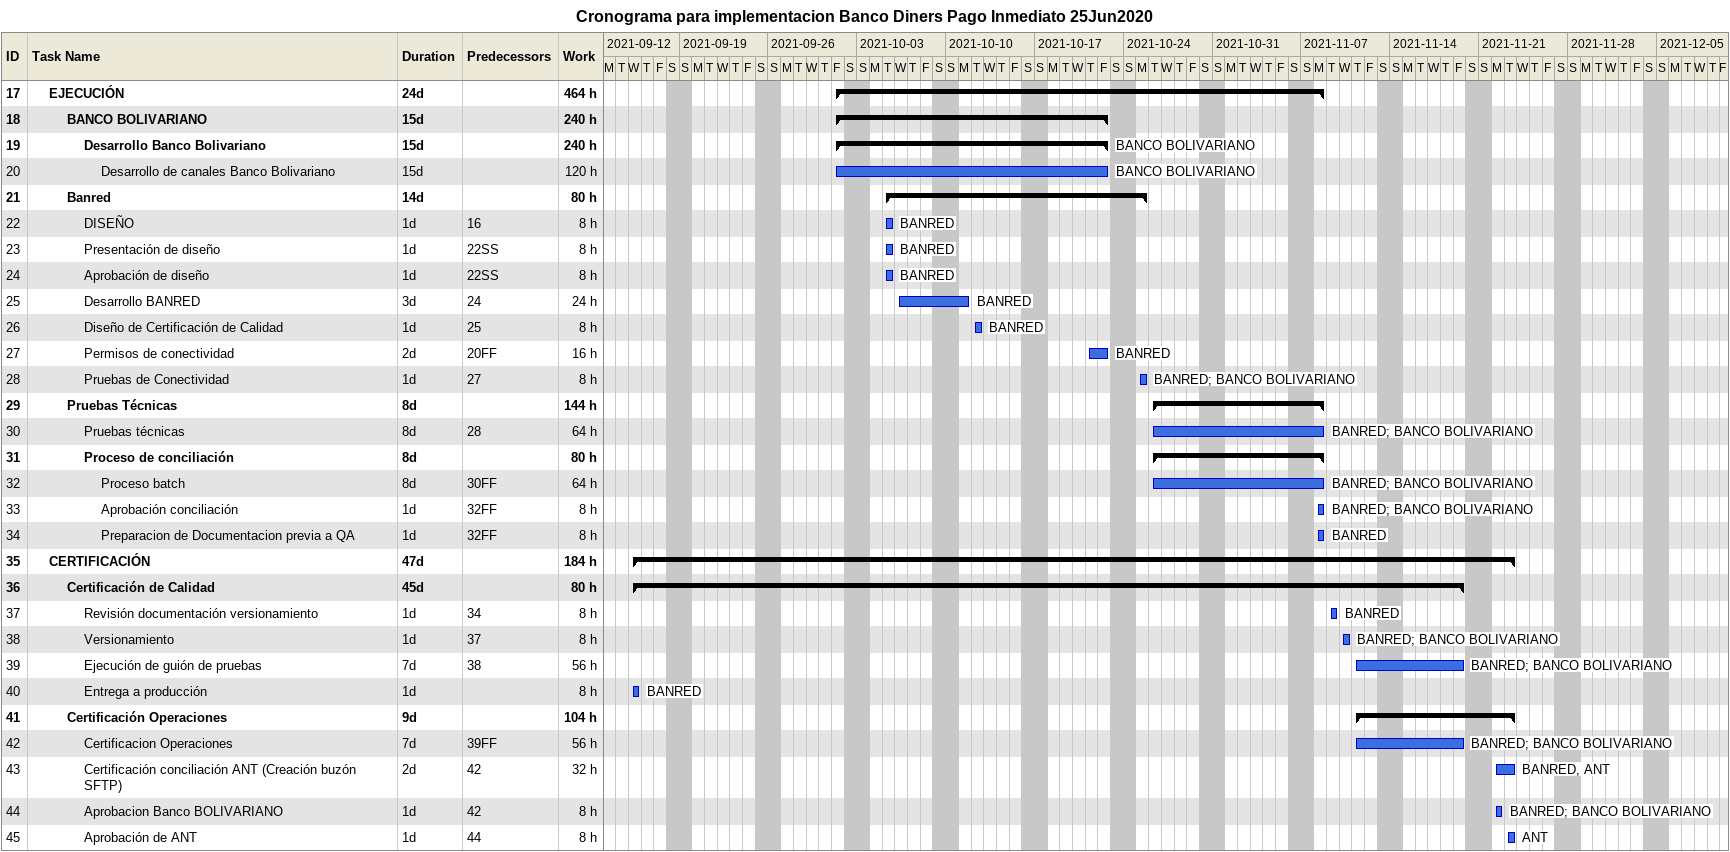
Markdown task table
Cronograma para implementacion Banco Diners Pago Inmediato 25Jun2020

| ID | Level | Task | Duration | Start | Finish | Predecessors | Resources | Work (h) |
|---|---|---|---|---|---|---|---|---|
| 17 | 2 | **EJECUCIÓN** | 24d | 2021-10-01 | 2021-11-08 |  |  | 464 |
| 18 | 3 | **BANCO BOLIVARIANO** | 15d | 2021-10-01 | 2021-10-22 |  |  | 240 |
| 19 | 4 | **Desarrollo Banco Bolivariano** | 15d | 2021-10-01 | 2021-10-22 |  | BANCO BOLIVARIANO | 240 |
| 20 | 5 | Desarrollo de canales Banco Bolivariano | 15d | 2021-10-01 | 2021-10-22 |  | BANCO BOLIVARIANO | 120 |
| 21 | 3 | **Banred** | 14d | 2021-10-05 | 2021-10-25 |  |  | 80 |
| 22 | 4 | DISEÑO | 1d | 2021-10-05 | 2021-10-05 | 16 | BANRED | 8 |
| 23 | 4 | Presentación de diseño | 1d | 2021-10-05 | 2021-10-05 | 22SS | BANRED | 8 |
| 24 | 4 | Aprobación de diseño | 1d | 2021-10-05 | 2021-10-05 | 22SS | BANRED | 8 |
| 25 | 4 | Desarrollo BANRED | 3d | 2021-10-06 | 2021-10-11 | 24 | BANRED | 24 |
| 26 | 4 | Diseño de Certificación de Calidad | 1d | 2021-10-12 | 2021-10-12 | 25 | BANRED | 8 |
| 27 | 4 | Permisos de conectividad | 2d | 2021-10-21 | 2021-10-22 | 20FF | BANRED | 16 |
| 28 | 4 | Pruebas de Conectividad | 1d | 2021-10-25 | 2021-10-25 | 27 | BANRED; BANCO BOLIVARIANO | 8 |
| 29 | 3 | **Pruebas Técnicas** | 8d | 2021-10-26 | 2021-11-08 |  |  | 144 |
| 30 | 4 | Pruebas técnicas | 8d | 2021-10-26 | 2021-11-08 | 28 | BANRED; BANCO BOLIVARIANO | 64 |
| 31 | 4 | **Proceso de conciliación** | 8d | 2021-10-26 | 2021-11-08 |  |  | 80 |
| 32 | 5 | Proceso batch | 8d | 2021-10-26 | 2021-11-08 | 30FF | BANRED; BANCO BOLIVARIANO | 64 |
| 33 | 5 | Aprobación conciliación | 1d | 2021-11-08 | 2021-11-08 | 32FF | BANRED; BANCO BOLIVARIANO | 8 |
| 34 | 5 | Preparacion de Documentacion previa a QA | 1d | 2021-11-08 | 2021-11-08 | 32FF | BANRED | 8 |
| 35 | 2 | **CERTIFICACIÓN** | 47d | 2021-09-15 | 2021-11-23 |  |  | 184 |
| 36 | 3 | **Certificación de Calidad** | 45d | 2021-09-15 | 2021-11-19 |  |  | 80 |
| 37 | 4 | Revisión documentación versionamiento | 1d | 2021-11-09 | 2021-11-09 | 34 | BANRED | 8 |
| 38 | 4 | Versionamiento | 1d | 2021-11-10 | 2021-11-10 | 37 | BANRED; BANCO BOLIVARIANO | 8 |
| 39 | 4 | Ejecución de guión de pruebas | 7d | 2021-11-11 | 2021-11-19 | 38 | BANRED; BANCO BOLIVARIANO | 56 |
| 40 | 4 | Entrega a producción | 1d | 2021-09-15 | 2021-09-15 |  | BANRED | 8 |
| 41 | 3 | **Certificación Operaciones** | 9d | 2021-11-11 | 2021-11-23 |  |  | 104 |
| 42 | 4 | Certificacion Operaciones | 7d | 2021-11-11 | 2021-11-19 | 39FF | BANRED; BANCO BOLIVARIANO | 56 |
| 43 | 4 | Certificación conciliación ANT (Creación buzón SFTP) | 2d | 2021-11-22 | 2021-11-23 | 42 | BANRED, ANT | 32 |
| 44 | 4 | Aprobacion Banco BOLIVARIANO | 1d | 2021-11-22 | 2021-11-22 | 42 | BANRED; BANCO BOLIVARIANO | 8 |
| 45 | 4 | Aprobación de ANT | 1d | 2021-11-23 | 2021-11-23 | 44 | ANT | 8 |
